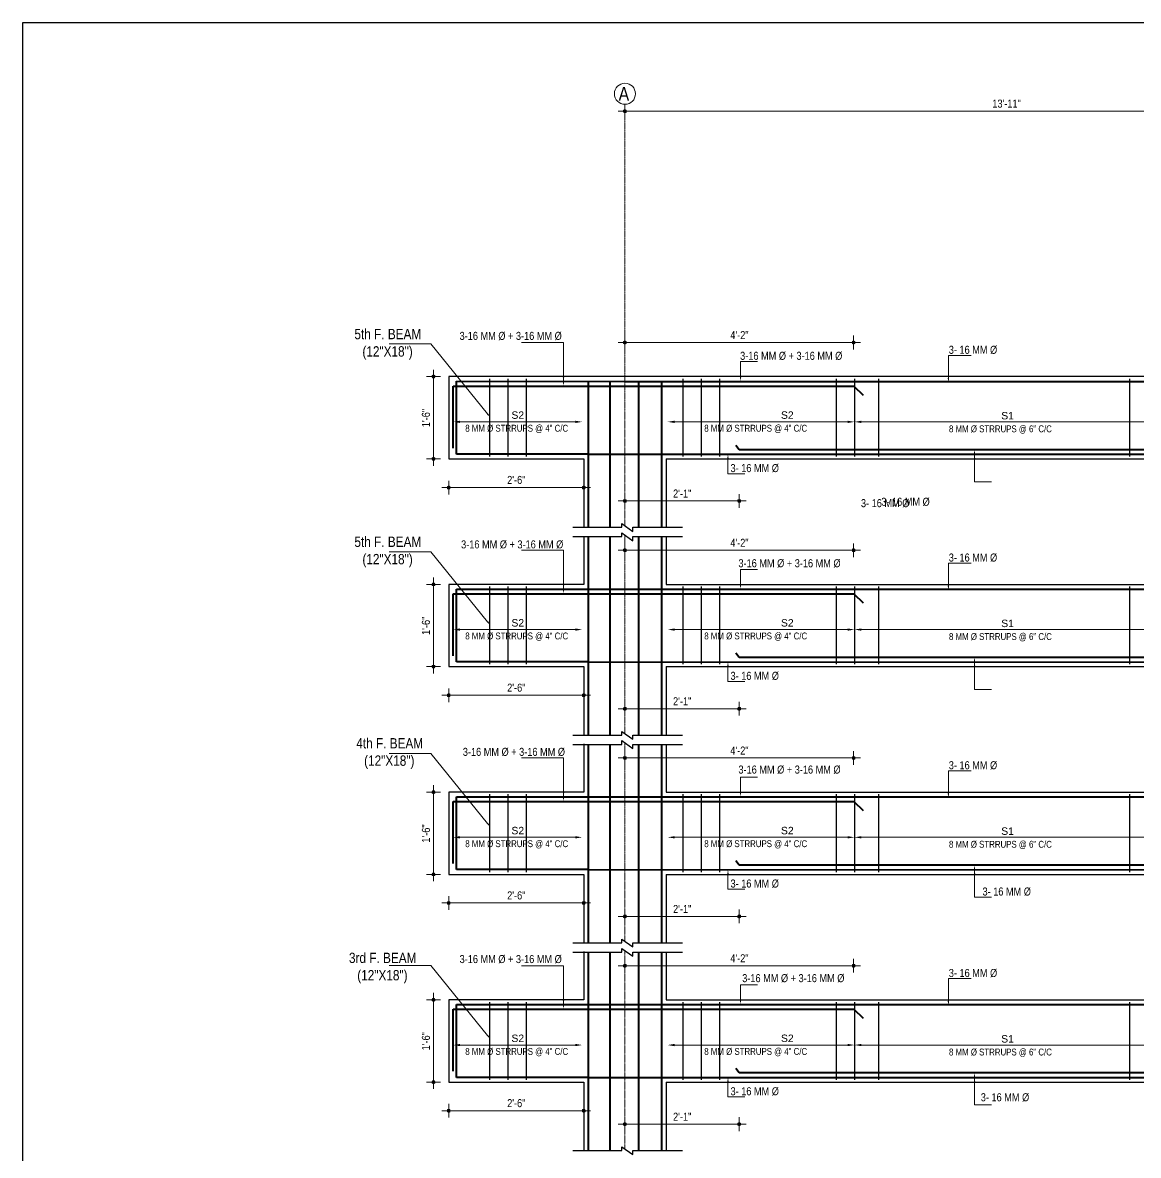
# Model space of a CAD drawing. Header units: inches. Extents: x 57837 to 133168, y 6972 to 27776.
# Drawn here: x 71150 to 72125, y 10829 to 11820 of the extents above; entities that cross this region are included whole.
import ezdxf

# ---------------------------------------------------------------- set-up
doc = ezdxf.new("R2010")
doc.units = ezdxf.units.IN
doc.header["$MEASUREMENT"] = 0
doc.linetypes.add('CENTER', pattern=[2, 1.25, -0.25, 0.25, -0.25])
doc.linetypes.add('CENTER2', pattern=[1.125, 0.75, -0.125, 0.125, -0.125])
for name, color, linetype, lineweight in [('CENTER', 9, 'CENTER', 5), ('DIM', 2, 'Continuous', 13), ('ROD', 1, 'Continuous', 40), ('STIRRUPS', 4, 'Continuous', 30)]:
    doc.layers.add(name, color=color, linetype=linetype, lineweight=lineweight)
for name, color, linetype in [('elevation', 3, 'Continuous'), ('text', 255, 'Continuous'), ('walls', 32, 'Continuous')]:
    doc.layers.add(name, color=color, linetype=linetype)
doc.styles.add('Arial', font='arial.ttf', dxfattribs={"height": 6.5})
doc.styles.get("Standard").update_dxf_attribs({"font": 'ARIALN.TTF', "height": 7})

msp = doc.modelspace()

# ---------------------------------------------------------------- hatches: boundary and pattern name
at = {"lineweight": 13}
h = msp.add_hatch(color=256, dxfattribs=at)
edge = h.paths.add_edge_path()
edge.add_arc((71676.31, 11742.7), 1.42, 0, 360)
h = msp.add_hatch(color=256, dxfattribs=at)
edge = h.paths.add_edge_path()
edge.add_arc((71676.31, 11540.32), 1.42, 0, 360)
h = msp.add_hatch(color=256, dxfattribs=at)
edge = h.paths.add_edge_path()
edge.add_arc((71876.31, 11540.32), 1.42, 0, 360)
h = msp.add_hatch(color=256, dxfattribs=at)
edge = h.paths.add_edge_path()
edge.add_arc((71508.91, 11510.49), 1.42, 0, 360)
h = msp.add_hatch(color=256, dxfattribs=at)
edge = h.paths.add_edge_path()
edge.add_arc((71508.91, 11438.49), 1.42, 0, 360)
h = msp.add_hatch(color=256, dxfattribs=at)
edge = h.paths.add_edge_path()
edge.add_arc((71522.2, 11413.46), 1.42, 0, 360)
h = msp.add_hatch(color=256, dxfattribs=at)
edge = h.paths.add_edge_path()
edge.add_arc((71640.31, 11413.46), 1.42, 0, 360)
h = msp.add_hatch(color=256, dxfattribs=at)
edge = h.paths.add_edge_path()
edge.add_arc((71676.31, 11401.68), 1.42, 0, 360)
h = msp.add_hatch(color=256, dxfattribs=at)
edge = h.paths.add_edge_path()
edge.add_arc((71776.31, 11401.68), 1.42, 0, 360)
h = msp.add_hatch(color=256, dxfattribs=at)
edge = h.paths.add_edge_path()
edge.add_arc((71676.31, 11358.58), 1.42, 0, 360)
h = msp.add_hatch(color=256, dxfattribs=at)
edge = h.paths.add_edge_path()
edge.add_arc((71876.31, 11358.58), 1.42, 0, 360)
h = msp.add_hatch(color=256, dxfattribs=at)
edge = h.paths.add_edge_path()
edge.add_arc((71508.91, 11328.76), 1.42, 0, 360)
h = msp.add_hatch(color=256, dxfattribs=at)
edge = h.paths.add_edge_path()
edge.add_arc((71508.91, 11256.76), 1.42, 0, 360)
h = msp.add_hatch(color=256, dxfattribs=at)
edge = h.paths.add_edge_path()
edge.add_arc((71522.2, 11231.73), 1.42, 0, 360)
h = msp.add_hatch(color=256, dxfattribs=at)
edge = h.paths.add_edge_path()
edge.add_arc((71640.31, 11231.73), 1.42, 0, 360)
h = msp.add_hatch(color=256, dxfattribs=at)
edge = h.paths.add_edge_path()
edge.add_arc((71676.31, 11219.95), 1.42, 0, 360)
h = msp.add_hatch(color=256, dxfattribs=at)
edge = h.paths.add_edge_path()
edge.add_arc((71776.31, 11219.95), 1.42, 0, 360)
h = msp.add_hatch(color=256, dxfattribs=at)
edge = h.paths.add_edge_path()
edge.add_arc((71676.31, 11176.85), 1.42, 0, 360)
h = msp.add_hatch(color=256, dxfattribs=at)
edge = h.paths.add_edge_path()
edge.add_arc((71876.31, 11176.85), 1.42, 0, 360)
h = msp.add_hatch(color=256, dxfattribs=at)
edge = h.paths.add_edge_path()
edge.add_arc((71508.91, 11147.02), 1.42, 0, 360)
h = msp.add_hatch(color=256, dxfattribs=at)
edge = h.paths.add_edge_path()
edge.add_arc((71508.91, 11075.02), 1.42, 0, 360)
h = msp.add_hatch(color=256, dxfattribs=at)
edge = h.paths.add_edge_path()
edge.add_arc((71522.2, 11049.99), 1.42, 0, 360)
h = msp.add_hatch(color=256, dxfattribs=at)
edge = h.paths.add_edge_path()
edge.add_arc((71640.31, 11049.99), 1.42, 0, 360)
h = msp.add_hatch(color=256, dxfattribs=at)
edge = h.paths.add_edge_path()
edge.add_arc((71676.31, 11038.21), 1.42, 0, 360)
h = msp.add_hatch(color=256, dxfattribs=at)
edge = h.paths.add_edge_path()
edge.add_arc((71776.31, 11038.21), 1.42, 0, 360)
h = msp.add_hatch(color=256, dxfattribs=at)
edge = h.paths.add_edge_path()
edge.add_arc((71676.31, 10995.11), 1.42, 0, 360)
h = msp.add_hatch(color=256, dxfattribs=at)
edge = h.paths.add_edge_path()
edge.add_arc((71876.31, 10995.11), 1.42, 0, 360)
h = msp.add_hatch(color=256, dxfattribs=at)
edge = h.paths.add_edge_path()
edge.add_arc((71508.91, 10965.29), 1.42, 0, 360)
h = msp.add_hatch(color=256, dxfattribs=at)
edge = h.paths.add_edge_path()
edge.add_arc((71508.91, 10893.29), 1.42, 0, 360)
h = msp.add_hatch(color=256, dxfattribs=at)
edge = h.paths.add_edge_path()
edge.add_arc((71522.2, 10868.26), 1.42, 0, 360)
h = msp.add_hatch(color=256, dxfattribs=at)
edge = h.paths.add_edge_path()
edge.add_arc((71640.31, 10868.26), 1.42, 0, 360)
h = msp.add_hatch(color=256, dxfattribs=at)
edge = h.paths.add_edge_path()
edge.add_arc((71676.31, 10856.48), 1.42, 0, 360)
h = msp.add_hatch(color=256, dxfattribs=at)
edge = h.paths.add_edge_path()
edge.add_arc((71776.31, 10856.48), 1.42, 0, 360)

# ---------------------------------------------------------------- linework, layer by layer
at = {"color": 1}
for p, q in [((71149.65, 9791.75), (71149.65, 11820.16)), ((71149.65, 11820.16), (73678.09, 11820.16))]:
    msp.add_line(p, q, dxfattribs=at)
at = {"lineweight": 13}
for p, q in [((71682.31, 11742.7), (71670.31, 11742.7)), ((71676.31, 11736.7), (71676.31, 11748.7)), ((71676.31, 11534.32), (71676.31, 11546.32)), ((71876.31, 11546.32), (71876.31, 11534.32)), ((71682.31, 11540.32), (71670.31, 11540.32)), ((71870.31, 11540.32), (71882.31, 11540.32)), ((71508.91, 11504.49), (71508.91, 11516.49)), ((71502.91, 11510.49), (71514.91, 11510.49)), ((71514.91, 11438.49), (71502.91, 11438.49)), ((71508.91, 11444.49), (71508.91, 11432.49)), ((71522.2, 11407.46), (71522.2, 11419.46)), ((71640.31, 11419.46), (71640.31, 11407.46)), ((71528.2, 11413.46), (71516.2, 11413.46)), ((71634.31, 11413.46), (71646.31, 11413.46)), ((71676.31, 11395.68), (71676.31, 11407.68)), ((71776.31, 11407.68), (71776.31, 11395.68)), ((71682.31, 11401.68), (71670.31, 11401.68)), ((71770.31, 11401.68), (71782.31, 11401.68)), ((71682.31, 11358.58), (71670.31, 11358.58)), ((71676.31, 11352.58), (71676.31, 11364.58)), ((71870.31, 11358.58), (71882.31, 11358.58)), ((71876.31, 11364.58), (71876.31, 11352.58)), ((71502.91, 11328.76), (71514.91, 11328.76)), ((71508.91, 11322.76), (71508.91, 11334.76)), ((71508.91, 11262.76), (71508.91, 11250.76)), ((71514.91, 11256.76), (71502.91, 11256.76)), ((71522.2, 11225.73), (71522.2, 11237.73)), ((71640.31, 11237.73), (71640.31, 11225.73)), ((71528.2, 11231.73), (71516.2, 11231.73)), ((71634.31, 11231.73), (71646.31, 11231.73)), ((71682.31, 11219.95), (71670.31, 11219.95)), ((71676.31, 11213.95), (71676.31, 11225.95)), ((71770.31, 11219.95), (71782.31, 11219.95)), ((71776.31, 11225.95), (71776.31, 11213.95)), ((71676.31, 11170.85), (71676.31, 11182.85)), ((71876.31, 11182.85), (71876.31, 11170.85)), ((71682.31, 11176.85), (71670.31, 11176.85)), ((71870.31, 11176.85), (71882.31, 11176.85)), ((71508.91, 11141.02), (71508.91, 11153.02)), ((71502.91, 11147.02), (71514.91, 11147.02)), ((71508.91, 11081.02), (71508.91, 11069.02)), ((71514.91, 11075.02), (71502.91, 11075.02)), ((71528.2, 11049.99), (71516.2, 11049.99)), ((71522.2, 11043.99), (71522.2, 11055.99)), ((71634.31, 11049.99), (71646.31, 11049.99)), ((71640.31, 11055.99), (71640.31, 11043.99)), ((71676.31, 11032.21), (71676.31, 11044.21)), ((71776.31, 11044.21), (71776.31, 11032.21)), ((71682.31, 11038.21), (71670.31, 11038.21)), ((71770.31, 11038.21), (71782.31, 11038.21)), ((71676.31, 10989.11), (71676.31, 11001.11)), ((71876.31, 11001.11), (71876.31, 10989.11)), ((71682.31, 10995.11), (71670.31, 10995.11)), ((71870.31, 10995.11), (71882.31, 10995.11)), ((71508.91, 10959.29), (71508.91, 10971.29)), ((71502.91, 10965.29), (71514.91, 10965.29)), ((71514.91, 10893.29), (71502.91, 10893.29)), ((71508.91, 10899.29), (71508.91, 10887.29)), ((71522.2, 10862.26), (71522.2, 10874.26)), ((71640.31, 10874.26), (71640.31, 10862.26)), ((71528.2, 10868.26), (71516.2, 10868.26)), ((71634.31, 10868.26), (71646.31, 10868.26)), ((71676.31, 10850.48), (71676.31, 10862.48)), ((71776.31, 10862.48), (71776.31, 10850.48)), ((71682.31, 10856.48), (71670.31, 10856.48)), ((71770.31, 10856.48), (71782.31, 10856.48))]:
    msp.add_line(p, q, dxfattribs=at)
for p, q in [((71640.31, 11510.49), (71522.2, 11510.49)), ((71522.2, 11510.49), (71522.2, 11438.49)), ((72308.31, 11510.49), (71640.31, 11510.49)), ((71640.31, 11510.49), (71640.31, 11510.49)), ((71522.2, 11438.49), (71640.31, 11438.49)), ((71640.31, 11438.49), (71640.31, 11378.64)), ((71712.31, 11438.49), (72308.31, 11438.49)), ((71712.31, 11438.49), (71712.31, 11378.64)), ((71640.31, 11370.88), (71640.31, 11328.76)), ((71640.31, 11370.88), (71640.31, 11328.76)), ((71640.31, 11370.52), (71640.31, 11328.76)), ((71712.31, 11370.52), (71712.31, 11328.76)), ((71640.31, 11328.76), (71522.2, 11328.76)), ((71522.2, 11328.76), (71522.2, 11256.76)), ((71712.31, 11328.76), (71760.18, 11328.76)), ((71760.18, 11328.76), (72308.31, 11328.76)), ((71522.2, 11256.76), (71640.31, 11256.76)), ((71640.31, 11256.76), (71640.31, 11196.9)), ((71712.31, 11256.76), (72308.31, 11256.76)), ((71712.31, 11256.76), (71712.31, 11196.9)), ((71640.31, 11189.15), (71640.31, 11147.02)), ((71640.31, 11189.15), (71640.31, 11147.02)), ((71640.31, 11188.78), (71640.31, 11147.02)), ((71712.31, 11188.78), (71712.31, 11147.02)), ((71640.31, 11147.02), (71522.2, 11147.02)), ((71522.2, 11147.02), (71522.2, 11075.02)), ((71712.31, 11147.02), (71760.18, 11147.02)), ((71760.18, 11147.02), (72308.31, 11147.02)), ((71522.2, 11075.02), (71640.31, 11075.02)), ((71640.31, 11075.02), (71640.31, 11015.17)), ((71712.31, 11075.02), (72308.31, 11075.02)), ((71712.31, 11075.02), (71712.31, 11015.17)), ((71640.31, 11007.41), (71640.31, 10965.29)), ((71640.31, 11007.41), (71640.31, 10965.29)), ((71640.31, 11007.05), (71640.31, 10965.29)), ((71712.31, 11007.05), (71712.31, 10965.29)), ((71640.31, 10965.29), (71522.2, 10965.29)), ((71522.2, 10965.29), (71522.2, 10893.29)), ((71712.31, 10965.29), (71760.18, 10965.29)), ((71760.18, 10965.29), (72308.31, 10965.29)), ((71522.2, 10893.29), (71640.31, 10893.29)), ((71640.31, 10893.29), (71640.31, 10833.43)), ((71712.31, 10893.29), (72308.31, 10893.29)), ((71712.31, 10893.29), (71712.31, 10833.43))]:
    msp.add_line(p, q)
for centre in [(71676.31, 11742.7), (71676.31, 11540.32), (71876.31, 11540.32), (71508.91, 11510.49), (71508.91, 11438.49), (71522.2, 11413.46), (71640.31, 11413.46), (71676.31, 11401.68), (71776.31, 11401.68), (71676.31, 11358.58), (71876.31, 11358.58), (71508.91, 11328.76), (71508.91, 11256.76), (71522.2, 11231.73), (71640.31, 11231.73), (71676.31, 11219.95), (71776.31, 11219.95), (71676.31, 11176.85), (71876.31, 11176.85), (71508.91, 11147.02), (71508.91, 11075.02), (71522.2, 11049.99), (71640.31, 11049.99), (71676.31, 11038.21), (71776.31, 11038.21), (71676.31, 10995.11), (71876.31, 10995.11), (71508.91, 10965.29), (71508.91, 10893.29), (71522.2, 10868.26), (71640.31, 10868.26), (71676.31, 10856.48), (71776.31, 10856.48)]:
    msp.add_circle(centre, 1.42, dxfattribs=at)
at = {"layer": 'CENTER', "linetype": 'CENTER2', "lineweight": 5}
for p, q in [((71676.31, 11748.7), (71676.31, 11380)), ((71676.31, 11371.87), (71676.31, 11198.26)), ((71676.31, 11190.14), (71676.31, 11016.53)), ((71676.31, 11008.4), (71676.31, 10834.79))]:
    msp.add_line(p, q, dxfattribs=at)
at = {"layer": 'DIM'}
for p, q in [((71680.31, 11742.7), (72340.31, 11742.7)), ((71680.31, 11540.32), (71872.31, 11540.32)), ((71508.91, 11506.49), (71508.91, 11442.49)), ((71636.31, 11413.46), (71526.2, 11413.46)), ((71680.31, 11401.68), (71772.31, 11401.68)), ((71680.31, 11358.58), (71872.31, 11358.58)), ((71508.91, 11324.76), (71508.91, 11260.76)), ((71636.31, 11231.73), (71526.2, 11231.73)), ((71680.31, 11219.95), (71772.31, 11219.95)), ((71680.31, 11176.85), (71872.31, 11176.85)), ((71508.91, 11143.02), (71508.91, 11079.02)), ((71636.31, 11049.99), (71526.2, 11049.99)), ((71680.31, 11038.21), (71772.31, 11038.21)), ((71680.31, 10995.11), (71872.31, 10995.11)), ((71508.91, 10961.29), (71508.91, 10897.29)), ((71636.31, 10868.26), (71526.2, 10868.26)), ((71680.31, 10856.48), (71772.31, 10856.48))]:
    msp.add_line(p, q, dxfattribs=at)
at = {"layer": 'DIM', "ltscale": 3}
for p, q in [((71506.7, 11539.05), (71470.04, 11539.05)), ((71556.23, 11477.81), (71506.7, 11539.05)), ((71622.63, 11540.32), (71585.97, 11540.32)), ((71622.63, 11540.32), (71585.97, 11540.32)), ((71622.61, 11510.33), (71622.63, 11540.32)), ((71622.63, 11506.53), (71622.63, 11540.32)), ((71766.41, 11438.52), (71766.41, 11425.51)), ((71766.41, 11425.51), (71781.25, 11425.51)), ((71506.7, 11357.31), (71470.04, 11357.31)), ((71556.23, 11296.07), (71506.7, 11357.31)), ((71622.63, 11358.58), (71585.97, 11358.58)), ((71622.63, 11358.58), (71585.97, 11358.58)), ((71622.61, 11328.59), (71622.63, 11358.58)), ((71622.63, 11324.79), (71622.63, 11358.58)), ((71766.41, 11256.78), (71766.41, 11243.78)), ((71766.41, 11243.78), (71781.25, 11243.78)), ((71506.7, 11180.81), (71470.04, 11180.81)), ((71556.23, 11119.57), (71506.7, 11180.81)), ((71622.63, 11176.85), (71585.97, 11176.85)), ((71622.63, 11176.85), (71585.97, 11176.85)), ((71622.61, 11146.86), (71622.63, 11176.85)), ((71622.63, 11143.06), (71622.63, 11176.85)), ((71766.41, 11075.05), (71766.41, 11062.04)), ((71766.41, 11062.04), (71781.25, 11062.04)), ((71506.7, 10995.31), (71470.04, 10995.31)), ((71556.23, 10934.07), (71506.7, 10995.31)), ((71622.63, 10995.11), (71585.97, 10995.11)), ((71622.63, 10995.11), (71585.97, 10995.11)), ((71622.61, 10965.12), (71622.63, 10995.11)), ((71622.63, 10961.32), (71622.63, 10995.11)), ((71766.41, 10893.31), (71766.41, 10880.31)), ((71766.41, 10880.31), (71781.25, 10880.31))]:
    msp.add_line(p, q, dxfattribs=at)
at = {"layer": 'DIM', "lineweight": 13}
for p, q in [((71959.2, 11509.39), (71959.2, 11529.1)), ((71959.2, 11529.1), (71979.07, 11529.1)), ((71959.2, 11327.66), (71959.2, 11347.36)), ((71959.2, 11347.36), (71979.07, 11347.36)), ((71959.2, 11145.92), (71959.2, 11165.63)), ((71959.2, 11165.63), (71979.07, 11165.63)), ((71959.2, 10964.19), (71959.2, 10983.89)), ((71959.2, 10983.89), (71979.07, 10983.89))]:
    msp.add_line(p, q, dxfattribs=at)
at = {"layer": 'DIM', "ltscale": 3, "extrusion": (0, 0, -1)}
for p, q in [((71777.41, 11510.61), (71777.41, 11523.62)), ((71777.41, 11523.62), (71792.25, 11523.62)), ((71982.06, 11442.51), (71982.06, 11418.51)), ((71982.06, 11438.52), (71982.06, 11418.51)), ((71982.06, 11418.51), (71996.9, 11418.51)), ((71982.06, 11418.51), (71996.9, 11418.51)), ((71777.41, 11328.87), (71777.41, 11341.88)), ((71777.41, 11341.88), (71792.25, 11341.88)), ((71982.06, 11260.77), (71982.06, 11236.78)), ((71982.06, 11256.78), (71982.06, 11236.78)), ((71982.06, 11236.78), (71996.9, 11236.78)), ((71982.06, 11236.78), (71996.9, 11236.78)), ((71777.41, 11147.14), (71777.41, 11160.15)), ((71777.41, 11160.15), (71792.25, 11160.15)), ((71982.06, 11079.04), (71982.06, 11055.04)), ((71982.06, 11075.05), (71982.06, 11055.04)), ((71982.06, 11055.04), (71996.9, 11055.04)), ((71982.06, 11055.04), (71996.9, 11055.04)), ((71777.41, 10965.4), (71777.41, 10978.41)), ((71777.41, 10978.41), (71792.25, 10978.41)), ((71982.06, 10897.3), (71982.06, 10873.31)), ((71982.06, 10893.31), (71982.06, 10873.31)), ((71982.06, 10873.31), (71996.9, 10873.31)), ((71982.06, 10873.31), (71996.9, 10873.31))]:
    msp.add_line(p, q, dxfattribs=at)
at = {"layer": 'DIM', "lineweight": 9}
for p, q in [((71632.93, 11470.92), (71532.2, 11470.92)), ((71719.7, 11470.92), (71871.06, 11470.92)), ((71883.06, 11470.92), (72137.56, 11470.92)), ((71632.93, 11289.18), (71532.2, 11289.18)), ((71719.7, 11289.18), (71871.06, 11289.18)), ((71883.06, 11289.18), (72137.56, 11289.18)), ((71632.93, 11107.45), (71532.21, 11107.45)), ((71719.7, 11107.45), (71871.06, 11107.45)), ((71883.06, 11107.45), (72137.56, 11107.45)), ((71632.93, 10925.71), (71532.2, 10925.71)), ((71719.7, 10925.71), (71871.06, 10925.71)), ((71883.06, 10925.71), (72137.56, 10925.71))]:
    msp.add_line(p, q, dxfattribs=at)
at = {"layer": 'DIM'}
msp.add_circle((71676.31, 11757.93), 9.23, dxfattribs=at)
at = {"layer": 'DIM', "ltscale": 3}
for points in [[(71623.28, 11510.33), (71622.61, 11506.33), (71621.94, 11510.33)], [(71623.3, 11506.53), (71622.63, 11502.53), (71621.96, 11506.53)], [(71556.75, 11478.23), (71558.74, 11474.7), (71555.71, 11477.39)], [(71765.75, 11438.52), (71766.41, 11442.52), (71767.08, 11438.52)], [(71623.28, 11328.59), (71622.61, 11324.59), (71621.94, 11328.59)], [(71623.3, 11324.79), (71622.63, 11320.79), (71621.96, 11324.79)], [(71556.75, 11296.49), (71558.74, 11292.96), (71555.71, 11295.65)], [(71765.75, 11256.78), (71766.41, 11260.78), (71767.08, 11256.78)], [(71623.28, 11146.86), (71622.61, 11142.86), (71621.94, 11146.86)], [(71623.3, 11143.06), (71622.63, 11139.06), (71621.96, 11143.06)], [(71556.75, 11119.99), (71558.74, 11116.46), (71555.71, 11119.15)], [(71765.75, 11075.05), (71766.41, 11079.05), (71767.08, 11075.05)], [(71623.28, 10965.12), (71622.61, 10961.12), (71621.94, 10965.12)], [(71623.3, 10961.32), (71622.63, 10957.32), (71621.96, 10961.32)], [(71556.75, 10934.49), (71558.74, 10930.96), (71555.71, 10933.65)], [(71765.75, 10893.31), (71766.41, 10897.31), (71767.08, 10893.31)]]:
    msp.add_solid(points, dxfattribs=at)
at = {"layer": 'DIM', "ltscale": 3, "extrusion": (0, 0, -1)}
for points in [[(-71776.75, 11510.61), (-71777.41, 11506.61), (-71778.08, 11510.61)], [(-71982.72, 11442.51), (-71982.06, 11446.51), (-71981.39, 11442.51)], [(-71982.72, 11438.52), (-71982.06, 11442.52), (-71981.39, 11438.52)], [(-71776.75, 11328.87), (-71777.41, 11324.87), (-71778.08, 11328.87)], [(-71982.72, 11260.77), (-71982.06, 11264.77), (-71981.39, 11260.77)], [(-71982.72, 11256.78), (-71982.06, 11260.78), (-71981.39, 11256.78)], [(-71776.75, 11147.14), (-71777.41, 11143.14), (-71778.08, 11147.14)], [(-71982.72, 11079.04), (-71982.06, 11083.04), (-71981.39, 11079.04)], [(-71982.72, 11075.05), (-71982.06, 11079.05), (-71981.39, 11075.05)], [(-71776.75, 10965.4), (-71777.41, 10961.4), (-71778.08, 10965.4)], [(-71982.72, 10897.3), (-71982.06, 10901.3), (-71981.39, 10897.3)], [(-71982.72, 10893.31), (-71982.06, 10897.31), (-71981.39, 10893.31)]]:
    msp.add_solid(points, dxfattribs=at)
at = {"layer": 'DIM', "lineweight": 13}
for points in [[(71959.86, 11509.39), (71959.2, 11505.39), (71958.53, 11509.39)], [(71959.86, 11327.66), (71959.2, 11323.66), (71958.53, 11327.66)], [(71959.86, 11145.92), (71959.2, 11141.92), (71958.53, 11145.92)], [(71959.86, 10964.19), (71959.2, 10960.19), (71958.53, 10964.19)]]:
    msp.add_solid(points, dxfattribs=at)
at = {"layer": 'DIM'}
for points in [[(71532.2, 11471.92), (71532.2, 11469.92), (71526.2, 11470.92)], [(71632.93, 11471.92), (71632.93, 11469.92), (71638.93, 11470.92)], [(71719.7, 11471.92), (71719.7, 11469.92), (71713.7, 11470.92)], [(71871.06, 11471.92), (71871.06, 11469.92), (71877.06, 11470.92)], [(71883.06, 11471.92), (71883.06, 11469.92), (71877.06, 11470.92)], [(71532.2, 11290.18), (71532.2, 11288.18), (71526.2, 11289.18)], [(71632.93, 11290.18), (71632.93, 11288.18), (71638.93, 11289.18)], [(71719.7, 11290.18), (71719.7, 11288.18), (71713.7, 11289.18)], [(71871.06, 11290.18), (71871.06, 11288.18), (71877.06, 11289.18)], [(71883.06, 11290.18), (71883.06, 11288.18), (71877.06, 11289.18)], [(71532.21, 11108.45), (71532.21, 11106.45), (71526.21, 11107.45)], [(71632.93, 11108.45), (71632.93, 11106.45), (71638.93, 11107.45)], [(71719.7, 11108.45), (71719.7, 11106.45), (71713.7, 11107.45)], [(71871.06, 11108.45), (71871.06, 11106.45), (71877.06, 11107.45)], [(71883.06, 11108.45), (71883.06, 11106.45), (71877.06, 11107.45)], [(71532.2, 10926.71), (71532.2, 10924.71), (71526.2, 10925.71)], [(71632.93, 10926.71), (71632.93, 10924.71), (71638.93, 10925.71)], [(71719.7, 10926.71), (71719.7, 10924.71), (71713.7, 10925.71)], [(71871.06, 10926.71), (71871.06, 10924.71), (71877.06, 10925.71)], [(71883.06, 10926.71), (71883.06, 10924.71), (71877.06, 10925.71)]]:
    msp.add_solid(points, dxfattribs=at)
at = {"layer": 'elevation'}
for p, q in [((71640.31, 11370.52), (71640.31, 11328.76)), ((71640.31, 11188.78), (71640.31, 11147.02)), ((71640.31, 11007.05), (71640.31, 10965.29))]:
    msp.add_line(p, q, dxfattribs=at)
at = {"layer": 'ROD'}
for p, q in [((71528.92, 11442.64), (71528.92, 11506.39)), ((71528.92, 11506.39), (71876.31, 11506.35)), ((71644.31, 11506.38), (71644.31, 11378.64)), ((71663.2, 11506.38), (71663.2, 11378.74)), ((71676.31, 11506.36), (72344.31, 11506.29)), ((71688.2, 11506.37), (71688.2, 11378.74)), ((71708.31, 11506.37), (71708.31, 11378.64)), ((71876.31, 11506.35), (71876.31, 11506.35)), ((71526.2, 11447.96), (71526.21, 11502.23)), ((71526.21, 11502.23), (71876.41, 11502.19)), ((71876.41, 11502.19), (71884.66, 11494.3)), ((71776.31, 11446.47), (71773.28, 11450.33)), ((72244.31, 11446.47), (71776.31, 11446.47)), ((71644.32, 11442.64), (71528.92, 11442.64)), ((71644.31, 11442.64), (72344.31, 11442.48)), ((71644.31, 11370.52), (71644.31, 11196.9)), ((71663.2, 11370.62), (71663.2, 11197)), ((71688.2, 11370.62), (71688.2, 11197)), ((71708.31, 11370.52), (71708.31, 11196.9)), ((71526.2, 11266.23), (71526.21, 11320.49)), ((71526.21, 11320.49), (71876.41, 11320.45)), ((71528.92, 11260.9), (71528.92, 11324.66)), ((71528.92, 11324.66), (71876.31, 11324.62)), ((71650.03, 11324.64), (71650.03, 11324.64)), ((71676.31, 11324.63), (72344.31, 11324.55)), ((71876.31, 11324.62), (71876.31, 11324.62)), ((71876.41, 11320.45), (71884.66, 11312.57)), ((71776.31, 11264.74), (71773.28, 11268.59)), ((71644.32, 11260.9), (71528.92, 11260.9)), ((71644.31, 11260.9), (72344.31, 11260.75)), ((72243.31, 11264.74), (71776.31, 11264.74)), ((71644.31, 11188.78), (71644.31, 11015.17)), ((71663.2, 11188.88), (71663.2, 11015.27)), ((71688.2, 11188.88), (71688.2, 11015.27)), ((71708.31, 11188.78), (71708.31, 11015.17)), ((71526.2, 11084.49), (71526.21, 11138.76)), ((71526.21, 11138.76), (71876.41, 11138.72)), ((71528.92, 11079.17), (71528.92, 11142.92)), ((71528.92, 11142.92), (71876.31, 11142.88)), ((71650.03, 11142.91), (71650.03, 11142.91)), ((71676.31, 11142.89), (72344.31, 11142.82)), ((71876.31, 11142.88), (71876.31, 11142.88)), ((71876.41, 11138.72), (71884.66, 11130.83)), ((71644.32, 11079.17), (71528.92, 11079.17)), ((71644.31, 11079.17), (72344.31, 11079.01)), ((71776.31, 11083), (71773.28, 11086.86)), ((72243.31, 11083), (71776.31, 11083)), ((71644.31, 11007.05), (71644.31, 10833.43)), ((71663.2, 11007.15), (71663.2, 10833.53)), ((71688.2, 11007.15), (71688.2, 10833.53)), ((71708.31, 11007.05), (71708.31, 10833.43)), ((71528.92, 10897.43), (71528.92, 10961.19)), ((71528.92, 10961.19), (71876.31, 10961.15)), ((71650.03, 10961.17), (71650.03, 10961.17)), ((71676.31, 10961.16), (72344.31, 10961.08)), ((71876.31, 10961.15), (71876.31, 10961.15)), ((71526.2, 10902.76), (71526.21, 10957.02)), ((71526.21, 10957.02), (71876.41, 10956.98)), ((71876.41, 10956.98), (71884.66, 10949.1)), ((71776.31, 10901.27), (71773.28, 10905.12)), ((72243.31, 10901.27), (71776.31, 10901.27)), ((71644.32, 10897.43), (71528.92, 10897.43)), ((71644.31, 10897.43), (72344.31, 10897.28))]:
    msp.add_line(p, q, dxfattribs=at)
at = {"layer": 'STIRRUPS'}
for p, q in [((71557.88, 11508.56), (71557.88, 11440.56)), ((71573.88, 11508.56), (71573.88, 11440.56)), ((71589.88, 11508.53), (71589.88, 11440.53)), ((71726.88, 11508.56), (71726.88, 11440.56)), ((71742.88, 11508.56), (71742.88, 11440.56)), ((71758.88, 11508.53), (71758.88, 11440.53)), ((71861.06, 11508.53), (71861.06, 11440.53)), ((71861.06, 11508.53), (71861.06, 11440.53)), ((71861.06, 11508.53), (71861.06, 11440.53)), ((71877.06, 11508.53), (71877.06, 11440.53)), ((71877.06, 11508.53), (71877.06, 11440.53)), ((71898.06, 11508.53), (71898.06, 11440.53)), ((72117.7, 11508.53), (72117.7, 11440.53)), ((71557.88, 11326.83), (71557.88, 11258.83)), ((71573.88, 11326.83), (71573.88, 11258.83)), ((71589.88, 11326.8), (71589.88, 11258.8)), ((71726.88, 11326.83), (71726.88, 11258.83)), ((71742.88, 11326.83), (71742.88, 11258.83)), ((71758.88, 11326.8), (71758.88, 11258.8)), ((71861.06, 11326.8), (71861.06, 11258.8)), ((71861.06, 11326.8), (71861.06, 11258.8)), ((71861.06, 11326.8), (71861.06, 11258.8)), ((71877.06, 11326.8), (71877.06, 11258.8)), ((71877.06, 11326.8), (71877.06, 11258.8)), ((71898.06, 11326.8), (71898.06, 11258.8)), ((72117.7, 11326.8), (72117.7, 11258.8)), ((71557.88, 11145.09), (71557.88, 11077.09)), ((71573.88, 11145.09), (71573.88, 11077.09)), ((71589.88, 11145.06), (71589.88, 11077.06)), ((71726.88, 11145.09), (71726.88, 11077.09)), ((71742.88, 11145.09), (71742.88, 11077.09)), ((71758.88, 11145.06), (71758.88, 11077.06)), ((71861.06, 11145.06), (71861.06, 11077.06)), ((71861.06, 11145.06), (71861.06, 11077.06)), ((71861.06, 11145.06), (71861.06, 11077.06)), ((71877.06, 11145.06), (71877.06, 11077.06)), ((71877.06, 11145.06), (71877.06, 11077.06)), ((71898.06, 11145.06), (71898.06, 11077.06)), ((72117.7, 11145.06), (72117.7, 11077.06)), ((71557.88, 10963.36), (71557.88, 10895.36)), ((71573.88, 10963.36), (71573.88, 10895.36)), ((71589.88, 10963.33), (71589.88, 10895.33)), ((71726.88, 10963.36), (71726.88, 10895.36)), ((71742.88, 10963.36), (71742.88, 10895.36)), ((71758.88, 10963.33), (71758.88, 10895.33)), ((71861.06, 10963.33), (71861.06, 10895.33)), ((71861.06, 10963.33), (71861.06, 10895.33)), ((71861.06, 10963.33), (71861.06, 10895.33)), ((71877.06, 10963.33), (71877.06, 10895.33)), ((71877.06, 10963.33), (71877.06, 10895.33)), ((71898.06, 10963.33), (71898.06, 10895.33)), ((72117.7, 10963.33), (72117.7, 10895.33))]:
    msp.add_line(p, q, dxfattribs=at)
at = {"layer": 'walls', "color": 6}
for p, q in [((71630.63, 11378.64), (71673.69, 11378.64)), ((71673.69, 11378.64), (71673.69, 11381.88)), ((71673.69, 11381.88), (71683.17, 11375.08)), ((71683.17, 11375.08), (71683.17, 11378.64)), ((71683.17, 11378.64), (71726.7, 11378.64)), ((71630.63, 11370.52), (71673.69, 11370.52)), ((71673.69, 11370.52), (71673.69, 11373.75)), ((71673.69, 11373.75), (71683.17, 11366.96)), ((71683.17, 11366.96), (71683.17, 11370.52)), ((71683.17, 11370.52), (71726.7, 11370.52)), ((71673.69, 11196.9), (71673.69, 11200.14)), ((71673.69, 11200.14), (71683.17, 11193.35)), ((71630.63, 11196.9), (71673.69, 11196.9)), ((71630.63, 11188.78), (71673.69, 11188.78)), ((71673.69, 11188.78), (71673.69, 11192.02)), ((71673.69, 11192.02), (71683.17, 11185.22)), ((71683.17, 11193.35), (71683.17, 11196.9)), ((71683.17, 11196.9), (71726.7, 11196.9)), ((71683.17, 11185.22), (71683.17, 11188.78)), ((71683.17, 11188.78), (71726.7, 11188.78)), ((71630.63, 11015.17), (71673.69, 11015.17)), ((71673.69, 11015.17), (71673.69, 11018.41)), ((71673.69, 11018.41), (71683.17, 11011.61)), ((71673.69, 11007.05), (71673.69, 11010.28)), ((71673.69, 11010.28), (71683.17, 11003.49)), ((71683.17, 11011.61), (71683.17, 11015.17)), ((71683.17, 11015.17), (71726.7, 11015.17)), ((71630.63, 11007.05), (71673.69, 11007.05)), ((71683.17, 11003.49), (71683.17, 11007.05)), ((71683.17, 11007.05), (71726.7, 11007.05)), ((71630.63, 10833.43), (71673.69, 10833.43)), ((71673.69, 10833.43), (71673.69, 10836.67)), ((71673.69, 10836.67), (71683.17, 10829.88)), ((71683.17, 10829.88), (71683.17, 10833.43)), ((71683.17, 10833.43), (71726.7, 10833.43))]:
    msp.add_line(p, q, dxfattribs=at)

# ---------------------------------------------------------------- texts
at = {"layer": 'DIM'}
for s, p in [('13\'-11"', (71997.63, 11745.83)), ('4\'-2"', (71768.47, 11543.33)), ('2\'-6"', (71573.35, 11416.6)), ('2\'-1"', (71718.4, 11404.7)), ('4\'-2"', (71768.47, 11361.6)), ('2\'-6"', (71573.35, 11234.86)), ('2\'-1"', (71718.4, 11222.96)), ('4\'-2"', (71768.47, 11179.86)), ('2\'-6"', (71573.35, 11053.13)), ('2\'-1"', (71718.4, 11041.23)), ('4\'-2"', (71768.47, 10998.13)), ('2\'-6"', (71573.35, 10871.39)), ('2\'-1"', (71718.4, 10859.49))]:
    msp.add_text(s, height=7, dxfattribs=at).set_placement(p)
for p in [(71505.78, 11466.26), (71505.78, 11284.53), (71505.78, 11102.79), (71505.78, 10921.06)]:
    msp.add_text('1\'-6"', height=7, rotation=90, dxfattribs=at).set_placement(p)
at = {"layer": 'DIM', "style": 'Arial'}
for s, p in [('S2', (71577.05, 11473.57)), ('S2', (71812.77, 11473.57)), ('S1', (72005.39, 11473.08)), ('S2', (71577.05, 11291.84)), ('S2', (71812.77, 11291.84)), ('S1', (72005.39, 11291.35)), ('S2', (71577.05, 11110.1)), ('S2', (71812.77, 11110.1)), ('S1', (72005.39, 11109.61)), ('S2', (71577.05, 10928.37)), ('S2', (71812.77, 10928.37)), ('S1', (72005.39, 10927.88))]:
    msp.add_text(s, height=6.5, dxfattribs=at).set_placement(p)
at = {"layer": 'text'}
for s, height, p in [('A', 12, (71670.84, 11751.93)), ('5th F. BEAM', 9, (71439.75, 11543.21)), ('3-16 MM Ø + 3-16 MM Ø', 7, (71531.75, 11542.63)), ('(12"X18")', 9, (71446.75, 11528.06)), ('3- 16 MM Ø', 7, (71959.52, 11530.46)), ('3-16 MM Ø + 3-16 MM Ø', 7, (71777.06, 11525.21)), ('8 MM Ø STRRUPS @ 4" C/C', 6, (71536.72, 11462.33)), ('8 MM Ø STRRUPS @ 4" C/C', 6, (71745.72, 11462.33)), ('8 MM Ø STRRUPS @ 6" C/C', 6, (71959.7, 11461.81)), ('3- 16 MM Ø', 7, (71768.65, 11426.97)), ('3- 16 MM Ø', 7, (71882.72, 11396.29)), ('3- 16 MM Ø', 7, (71900.52, 11397.52)), ('5th F. BEAM', 9, (71439.75, 11361.48)), ('3-16 MM Ø + 3-16 MM Ø', 7, (71533.06, 11360.21)), ('(12"X18")', 9, (71446.75, 11346.32)), ('3-16 MM Ø + 3-16 MM Ø', 7, (71775.56, 11343.71)), ('3- 16 MM Ø', 7, (71959.52, 11348.72)), ('8 MM Ø STRRUPS @ 4" C/C', 6, (71536.72, 11280.59)), ('8 MM Ø STRRUPS @ 4" C/C', 6, (71745.72, 11280.59)), ('8 MM Ø STRRUPS @ 6" C/C', 6, (71959.7, 11280.08)), ('3- 16 MM Ø', 7, (71768.65, 11245.24)), ('4th F. BEAM', 9, (71441.39, 11185.21)), ('(12"X18")', 9, (71448.25, 11170.06)), ('3-16 MM Ø + 3-16 MM Ø', 7, (71534.56, 11178.71)), ('3-16 MM Ø + 3-16 MM Ø', 7, (71775.56, 11163.21)), ('3- 16 MM Ø', 7, (71959.52, 11166.99)), ('8 MM Ø STRRUPS @ 4" C/C', 6, (71536.72, 11098.86)), ('8 MM Ø STRRUPS @ 4" C/C', 6, (71745.72, 11098.86)), ('8 MM Ø STRRUPS @ 6" C/C', 6, (71959.7, 11098.34)), ('3- 16 MM Ø', 7, (71768.65, 11063.5)), ('3- 16 MM Ø', 7, (71989.02, 11056.52)), ('3rd F. BEAM', 9, (71435, 10997.48)), ('3-16 MM Ø + 3-16 MM Ø', 7, (71531.75, 10997.43)), ('(12"X18")', 9, (71442.25, 10982.32)), ('3- 16 MM Ø', 7, (71959.52, 10985.25)), ('3-16 MM Ø + 3-16 MM Ø', 7, (71778.89, 10980.73)), ('8 MM Ø STRRUPS @ 4" C/C', 6, (71536.72, 10917.12)), ('8 MM Ø STRRUPS @ 4" C/C', 6, (71745.72, 10917.12)), ('8 MM Ø STRRUPS @ 6" C/C', 6, (71959.7, 10916.61)), ('3- 16 MM Ø', 7, (71768.65, 10881.77)), ('3- 16 MM Ø', 7, (71987.52, 10876.52))]:
    msp.add_text(s, height=height, dxfattribs=at).set_placement(p)

doc.saveas('drawing.dxf')
